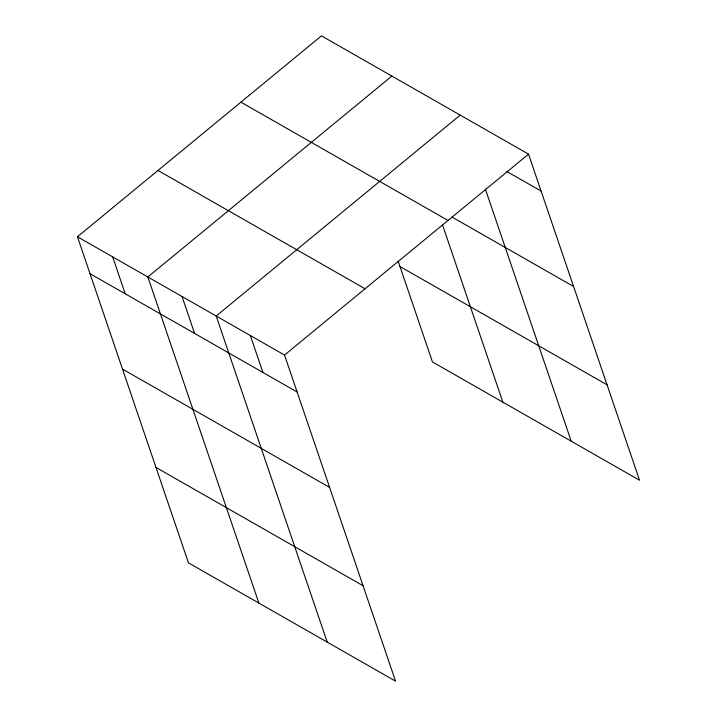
<?xml version="1.0" encoding="UTF-8"?>
<svg xmlns="http://www.w3.org/2000/svg" width="717" height="717" viewBox="0 0 717 717"><rect width="100%" height="100%" fill="white"/><g stroke="black" fill="none" stroke-linecap="round" stroke-linejoin="round"><path stroke-width="1.08" d="M77.454 236.762L284.541 355.058L395.551 681.15L188.463 562.854L77.454 236.762L321.449 35.85L528.537 154.146L639.546 480.238L432.459 361.942L398.195 261.284M391.858 76.074L147.863 276.986L258.873 603.078M460.197 115.105L216.202 316.018L327.212 642.109M284.541 355.058L528.537 154.146M506.937 171.551L541.102 191.072M452.095 217.09L573.591 286.495M240.93 102.155L448.017 220.451M399.969 266.518L607.057 384.814M157.973 170.458L365.061 288.754M90.019 273.688L297.107 391.984M122.508 369.112L329.596 487.408M155.983 467.43L363.062 585.726M485.4 189.145L571.207 441.197M442.613 225.156L502.868 402.165M250.367 335.538L262.942 372.464M182.037 296.497L194.603 333.423M112.659 256.874L125.224 293.791"/></g></svg>
